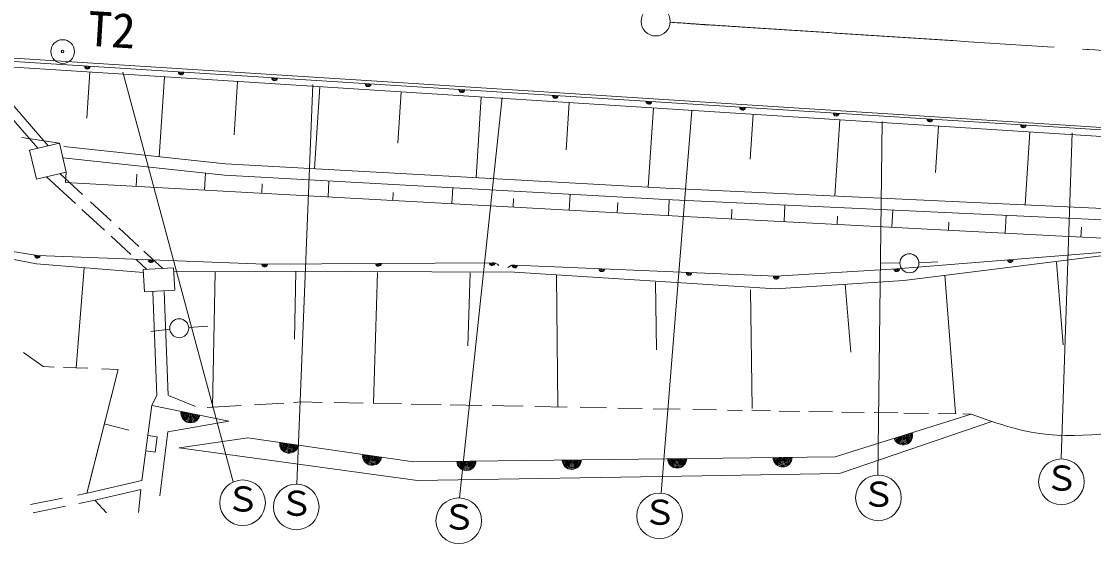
# Model space of a CAD drawing. Units: millimetres, scale not verified. Extents: x 40000 to 680000, y 20000 to 380000.
# Drawn here: x 426006 to 482410, y 251497 to 278970 of the extents above; entities that cross this region are included whole.
import ezdxf
from ezdxf.enums import TextEntityAlignment as Align

# ---------------------------------------------------------------- set-up
doc = ezdxf.new("R2010")
doc.units = ezdxf.units.MM
doc.header["$LTSCALE"] = 1000
doc.linetypes.add('CHAIN', pattern=[18.5, 12, -1.5, 3.5, -1.5])
for name, color, linetype, lineweight in [('M-BGD', 7, 'Continuous', 13), ('M-BMK', 2, 'CHAIN', 13), ('M-BMK-SRVR', 3, 'Continuous', 13), ('M-STR-HTXT', 7, 'Continuous', 13)]:
    doc.layers.add(name, color=color, linetype=linetype, lineweight=lineweight)
doc.styles.add('ＭＳ ゴシック', font='')
doc.styles.get('ＭＳ ゴシック').set_extended_font_data('MS Gothic')

msp = doc.modelspace()

# ---------------------------------------------------------------- linework, layer by layer
at = {"layer": 'M-BGD'}
for p, q in [((445804, 275750), (424606, 277098)), ((424554, 276923), (498417, 272290)), ((424554, 276923), (498417, 272290)), ((498376, 271918), (424572, 276634)), ((498376, 271918), (424572, 276634)), ((429442, 273880), (429598, 276313)), ((429442, 273880), (429598, 276313)), ((433259, 271850), (433528, 276062)), ((433259, 271850), (433528, 276062)), ((437189, 273002), (437369, 275817)), ((437189, 273002), (437369, 275817)), ((426870, 272299), (424269, 275288)), ((427421, 272428), (424645, 275617)), ((441423, 271215), (441699, 275540)), ((441423, 271215), (441699, 275540)), ((498407, 272404), (445804, 275750)), ((445813, 272563), (445986, 275266)), ((445813, 272563), (445986, 275266)), ((449924, 270748), (450195, 274997)), ((449924, 270748), (450195, 274997)), ((454657, 272218), (454816, 274702)), ((454657, 272218), (454816, 274702)), ((458984, 270250), (459250, 274418)), ((458984, 270250), (459250, 274418)), ((464348, 271716), (464499, 274083)), ((464348, 271716), (464499, 274083)), ((468802, 269787), (469058, 273792)), ((468802, 269787), (469058, 273792)), ((474102, 271026), (474257, 273460)), ((474102, 271026), (474257, 273460)), ((478804, 269324), (479049, 273153)), ((478804, 269324), (479049, 273153)), ((428003, 272564), (426023, 272864)), ((428003, 272564), (426439, 272199)), ((428003, 272564), (426439, 272199)), ((428360, 271033), (428003, 272564)), ((428360, 271033), (428003, 272564)), ((426439, 272199), (426796, 270668)), ((426439, 272199), (426796, 270668)), ((428240, 272394), (436743, 271473)), ((428240, 272394), (436743, 271473)), ((428176, 271797), (436694, 270874)), ((428176, 271797), (436694, 270874)), ((436743, 271473), (459903, 270200)), ((436743, 271473), (459903, 270200)), ((426796, 270668), (428360, 271033)), ((426796, 270668), (428360, 271033)), ((428855, 269387), (427331, 270793)), ((429216, 269870), (428037, 270958)), ((428321, 270504), (428360, 271033)), ((428321, 270504), (428360, 271033)), ((432076, 270934), (432041, 270299)), ((432076, 270934), (432041, 270299)), ((435694, 270983), (435645, 270100)), ((435694, 270983), (435645, 270100)), ((436694, 270874), (459872, 269600)), ((436694, 270874), (459872, 269600)), ((460563, 268728), (428321, 270504)), ((460563, 268728), (428321, 270504)), ((438674, 270429), (438646, 269935)), ((438674, 270429), (438646, 269935)), ((442183, 270573), (442137, 269743)), ((442183, 270573), (442137, 269743)), ((448698, 270215), (448652, 269384)), ((448698, 270215), (448652, 269384)), ((459903, 270200), (492435, 268684)), ((459903, 270200), (492435, 268684)), ((445564, 269977), (445540, 269555)), ((445564, 269977), (445540, 269555)), ((451895, 269658), (451870, 269207)), ((451895, 269658), (451870, 269207)), ((454873, 269875), (454827, 269044)), ((454873, 269875), (454827, 269044)), ((430368, 267990), (429184, 269083)), ((430727, 268476), (429632, 269487)), ((457375, 269445), (457345, 268905)), ((457375, 269445), (457345, 268905)), ((459872, 269600), (492553, 268086)), ((459872, 269600), (492553, 268086)), ((460089, 269590), (460043, 268756)), ((460089, 269590), (460043, 268756)), ((463387, 269099), (463360, 268582)), ((463387, 269099), (463360, 268582)), ((466175, 269308), (466130, 268437)), ((466175, 269308), (466130, 268437)), ((471848, 269046), (471801, 268140)), ((471848, 269046), (471801, 268140)), ((480409, 267690), (460563, 268728)), ((480409, 267690), (460563, 268728)), ((468947, 268726), (468924, 268291)), ((468947, 268726), (468924, 268291)), ((477808, 268769), (477758, 267829)), ((477808, 268769), (477758, 267829)), ((432186, 267129), (431125, 268108)), ((474800, 268407), (474777, 267984)), ((474800, 268407), (474777, 267984)), ((481769, 268141), (481745, 267627)), ((481769, 268141), (481745, 267627)), ((426794, 266213), (418441, 267786)), ((426794, 266213), (418441, 267786)), ((418907, 267877), (426847, 266663)), ((418907, 267877), (426847, 266663)), ((431755, 266710), (430722, 267663)), ((486502, 267402), (480409, 267690)), ((433444, 265968), (432454, 266882)), ((472050, 265954), (483987, 266914)), ((472050, 265954), (483987, 266914)), ((484098, 266808), (472428, 265344)), ((484098, 266808), (472428, 265344)), ((426847, 266663), (438801, 266205)), ((426847, 266663), (438801, 266205)), ((432606, 265924), (432049, 266439)), ((438801, 266205), (450772, 266275)), ((438801, 266205), (450772, 266275)), ((472219, 266257), (471219, 266267)), ((472219, 266257), (471219, 266267)), ((473219, 266267), (474219, 266317)), ((473219, 266267), (474219, 266317)), ((480809, 261950), (480467, 266310)), ((432427, 265761), (426794, 266213)), ((432427, 265761), (426794, 266213)), ((428891, 260744), (429313, 266010)), ((428891, 260744), (429313, 266010)), ((434011, 265997), (432416, 265914)), ((434011, 265997), (432416, 265914)), ((432416, 265914), (432477, 264742)), ((432416, 265914), (432477, 264742)), ((438906, 265825), (434002, 265806)), ((438906, 265825), (434002, 265806)), ((434072, 264825), (434011, 265997)), ((434072, 264825), (434011, 265997)), ((436060, 258678), (436204, 265786)), ((451941, 265780), (438906, 265825)), ((451941, 265780), (438906, 265825)), ((440379, 262254), (440447, 265810)), ((444520, 258877), (444737, 265757)), ((449490, 261897), (449615, 265735)), ((465680, 264898), (451941, 265780)), ((465680, 264898), (451941, 265780)), ((451956, 266154), (465712, 265560)), ((451956, 266154), (465712, 265560)), ((465712, 265560), (472050, 265954)), ((465712, 265560), (472050, 265954)), ((454232, 258692), (454153, 265594)), ((459409, 261684), (459363, 265259)), ((472428, 265344), (465680, 264898)), ((472428, 265344), (465680, 264898)), ((469636, 261571), (469348, 265151)), ((475151, 258352), (474587, 265617)), ((432477, 264742), (434072, 264825)), ((432477, 264742), (434072, 264825)), ((432919, 264744), (433130, 259285)), ((432919, 264744), (433130, 259285)), ((433518, 264768), (433730, 259309)), ((433518, 264768), (433730, 259309)), ((464445, 258610), (464370, 264842)), ((434807, 262869), (435804, 262944)), ((433811, 262774), (432817, 262658)), ((427141, 260808), (426118, 261550)), ((427724, 260787), (427141, 260808)), ((429506, 260721), (428222, 260768)), ((431088, 260663), (429447, 254145)), ((431088, 260663), (429530, 254476)), ((431088, 260663), (430239, 260694)), ((433130, 259285), (432861, 258785)), ((433130, 259285), (432861, 258785)), ((433735, 259292), (435156, 258703)), ((438274, 258805), (439808, 258893)), ((440311, 258922), (440759, 258948)), ((440759, 258948), (441831, 258928)), ((442465, 258916), (443984, 258887)), ((432334, 254810), (432861, 258785)), ((432878, 258767), (436922, 257932)), ((435775, 258662), (437561, 258764)), ((444508, 258877), (446008, 258849)), ((446513, 258839), (448096, 258810)), ((448568, 258801), (450229, 258769)), ((450775, 258759), (451383, 258748)), ((451383, 258748), (452400, 258728)), ((453023, 258715), (454712, 258682)), ((455404, 258669), (456789, 258642)), ((457379, 258630), (458663, 258605)), ((459233, 258594), (460655, 258566)), ((461326, 258553), (462580, 258528)), ((463145, 258517), (463943, 258502)), ((464436, 258492), (465416, 258477)), ((465871, 258469), (466934, 258453)), ((467425, 258445), (468669, 258425)), ((469153, 258418), (470333, 258399)), ((470866, 258391), (472106, 258371)), ((472433, 258366), (473730, 258346)), ((474226, 258338), (475181, 258323)), ((431658, 257468), (430365, 257793)), ((431658, 257468), (430365, 257793)), ((436922, 257932), (433707, 257373)), ((475964, 258310), (468823, 256063)), ((469045, 255176), (477066, 257917)), ((475534, 258317), (475964, 258310)), ((477066, 257917), (475964, 258310)), ((433707, 257373), (433279, 254006)), ((433144, 257116), (432648, 257182)), ((433144, 257116), (433038, 256314)), ((437910, 257068), (434310, 256541)), ((446639, 255799), (437910, 257068)), ((433038, 256314), (432542, 256380)), ((434310, 256541), (446839, 254823)), ((468823, 256063), (446639, 255799)), ((446839, 254823), (461809, 255053)), ((461809, 255053), (469045, 255176)), ((429628, 254182), (432334, 254810)), ((426490, 253548), (428175, 253888)), ((428955, 254046), (429628, 254182)), ((429730, 253743), (432286, 254337)), ((432164, 253135), (432286, 254337)), ((426632, 253117), (428323, 253459)), ((429034, 253603), (429717, 253741)), ((429866, 253775), (430488, 253117))]:
    msp.add_line(p, q, dxfattribs=at)
for centre in [(472720, 266246), (472720, 266246), (434307, 262827)]:
    msp.add_circle(centre, 500, dxfattribs=at)
for centre, radius, start, end in [((429478, 276614), 150, 176.4104, 356.4104), ((429478, 276614), 150, 176.4104, 356.4104), ((429478, 276614), 100, 176.4104, 356.4104), ((429478, 276614), 100, 176.4104, 356.4104), ((429478, 276614), 50, 176.4104, 356.4104), ((429478, 276614), 50, 176.4104, 356.4104), ((434402, 276306), 150, 176.4104, 356.4104), ((434402, 276306), 150, 176.4104, 356.4104), ((434402, 276306), 100, 176.4104, 356.4104), ((434402, 276306), 100, 176.4104, 356.4104), ((434402, 276306), 50, 176.4104, 356.4104), ((434402, 276306), 50, 176.4104, 356.4104), ((439326, 275997), 150, 176.4104, 356.4104), ((439326, 275997), 150, 176.4104, 356.4104), ((439326, 275997), 100, 176.4104, 356.4104), ((439326, 275997), 100, 176.4104, 356.4104), ((439326, 275997), 50, 176.4104, 356.4104), ((439326, 275997), 50, 176.4104, 356.4104), ((444250, 275688), 150, 176.4104, 356.4104), ((444250, 275688), 150, 176.4104, 356.4104), ((444250, 275688), 100, 176.4104, 356.4104), ((444250, 275688), 100, 176.4104, 356.4104), ((444250, 275688), 50, 176.4104, 356.4104), ((444250, 275688), 50, 176.4104, 356.4104), ((449175, 275379), 150, 176.4104, 356.4104), ((449175, 275379), 150, 176.4104, 356.4104), ((449175, 275379), 100, 176.4104, 356.4104), ((449175, 275379), 100, 176.4104, 356.4104), ((449175, 275379), 50, 176.4104, 356.4104), ((449175, 275379), 50, 176.4104, 356.4104), ((454099, 275070), 150, 176.4104, 356.4104), ((454099, 275070), 150, 176.4104, 356.4104), ((454099, 275070), 100, 176.4104, 356.4104), ((454099, 275070), 100, 176.4104, 356.4104), ((454099, 275070), 50, 176.4104, 356.4104), ((454099, 275070), 50, 176.4104, 356.4104), ((459023, 274761), 150, 176.4104, 356.4104), ((459023, 274761), 150, 176.4104, 356.4104), ((459023, 274761), 100, 176.4104, 356.4104), ((459023, 274761), 100, 176.4104, 356.4104), ((459023, 274761), 50, 176.4104, 356.4104), ((459023, 274761), 50, 176.4104, 356.4104), ((463947, 274452), 150, 176.4104, 356.4104), ((463947, 274452), 150, 176.4104, 356.4104), ((463947, 274452), 100, 176.4104, 356.4104), ((463947, 274452), 100, 176.4104, 356.4104), ((463947, 274452), 50, 176.4104, 356.4104), ((463947, 274452), 50, 176.4104, 356.4104), ((468871, 274143), 150, 176.4104, 356.4104), ((468871, 274143), 150, 176.4104, 356.4104), ((468871, 274143), 100, 176.4104, 356.4104), ((468871, 274143), 100, 176.4104, 356.4104), ((468871, 274143), 50, 176.4104, 356.4104), ((468871, 274143), 50, 176.4104, 356.4104), ((473796, 273834), 150, 176.4104, 356.4104), ((473796, 273834), 150, 176.4104, 356.4104), ((473796, 273834), 100, 176.4104, 356.4104), ((473796, 273834), 100, 176.4104, 356.4104), ((473796, 273834), 50, 176.4104, 356.4104), ((473796, 273834), 50, 176.4104, 356.4104), ((478720, 273525), 150, 176.4104, 356.4104), ((478720, 273525), 150, 176.4104, 356.4104), ((478720, 273525), 100, 176.4104, 356.4104), ((478720, 273525), 100, 176.4104, 356.4104), ((478720, 273525), 50, 176.4104, 356.4104), ((478720, 273525), 50, 176.4104, 356.4104), ((426847, 266663), 150, 171.3103, 357.8048), ((426847, 266663), 150, 171.3103, 357.8048), ((426847, 266663), 100, 171.3103, 357.8048), ((426847, 266663), 100, 171.3103, 357.8048), ((426847, 266663), 50, 171.3103, 357.8048), ((426847, 266663), 50, 171.3103, 357.8048), ((432824, 266434), 150, 177.8048, 357.8048), ((432824, 266434), 150, 177.8048, 357.8048), ((432824, 266434), 100, 177.8048, 357.8048), ((432824, 266434), 100, 177.8048, 357.8048), ((432824, 266434), 50, 177.8048, 357.8048), ((432824, 266434), 50, 177.8048, 357.8048), ((444786, 266240), 150, 180.3322, 0.3322), ((444786, 266240), 150, 180.3322, 0.3322), ((444786, 266240), 100, 180.3322, 0.3322), ((444786, 266240), 100, 180.3322, 0.3322), ((444786, 266240), 50, 180.3322, 0.3322), ((444786, 266240), 50, 180.3322, 0.3322), ((450772, 266275), 150, 180.3322, 0.3322), ((450772, 266275), 150, 180.3322, 0.3322), ((450772, 266275), 100, 180.3322, 0.3322), ((450772, 266275), 100, 180.3322, 0.3322), ((450772, 266275), 50, 180.3322, 0.3322), ((450772, 266275), 50, 180.3322, 0.3322), ((450774, 265775), 500, 45.3321, 90.3321), ((450774, 265775), 500, 45.3321, 90.3321), ((478019, 266434), 150, 184.5956, 4.5956), ((478019, 266434), 150, 184.5956, 4.5956), ((478019, 266434), 100, 184.5956, 4.5956), ((478019, 266434), 100, 184.5956, 4.5956), ((478019, 266434), 50, 184.5956, 4.5956), ((478019, 266434), 50, 184.5956, 4.5956), ((438801, 266205), 150, 177.8048, 0.3322), ((438801, 266205), 150, 177.8048, 0.3322), ((438801, 266205), 100, 177.8048, 0.3322), ((438801, 266205), 100, 177.8048, 0.3322), ((438801, 266205), 50, 177.8048, 0.3322), ((438801, 266205), 50, 177.8048, 0.3322), ((451934, 265655), 500, 87.5252, 132.5252), ((451934, 265655), 500, 87.5252, 132.5252), ((451956, 266154), 150, 177.5252, 357.5252), ((451956, 266154), 150, 177.5252, 357.5252), ((451956, 266154), 100, 177.5252, 357.5252), ((451956, 266154), 100, 177.5252, 357.5252), ((451956, 266154), 50, 177.5252, 357.5252), ((451956, 266154), 50, 177.5252, 357.5252), ((456541, 265956), 150, 177.5252, 357.5252), ((456541, 265956), 150, 177.5252, 357.5252), ((456541, 265956), 100, 177.5252, 357.5252), ((456541, 265956), 100, 177.5252, 357.5252), ((456541, 265956), 50, 177.5252, 357.5252), ((456541, 265956), 50, 177.5252, 357.5252), ((461127, 265758), 150, 177.5252, 357.5252), ((461127, 265758), 150, 177.5252, 357.5252), ((461127, 265758), 100, 177.5252, 357.5252), ((461127, 265758), 100, 177.5252, 357.5252), ((461127, 265758), 50, 177.5252, 357.5252), ((461127, 265758), 50, 177.5252, 357.5252), ((472050, 265954), 150, 183.5637, 4.5956), ((472050, 265954), 150, 183.5637, 4.5956), ((472050, 265954), 100, 183.5637, 4.5956), ((472050, 265954), 100, 183.5637, 4.5956), ((472050, 265954), 50, 183.5637, 4.5956), ((472050, 265954), 50, 183.5637, 4.5956), ((465712, 265560), 150, 177.5252, 3.5637), ((465712, 265560), 150, 177.5252, 3.5637), ((465712, 265560), 100, 177.5252, 3.5637), ((465712, 265560), 100, 177.5252, 3.5637), ((465712, 265560), 50, 177.5252, 3.5637), ((465712, 265560), 50, 177.5252, 3.5637), ((434900, 258350), 500, 168.3316, 348.3316), ((434900, 258350), 500, 168.3316, 348.3316), ((434900, 258350), 450, 168.3316, 348.3316), ((434900, 258350), 400, 168.3316, 348.3316), ((434900, 258350), 350, 168.3316, 348.3316), ((434900, 258350), 300, 168.3316, 348.3316), ((434900, 258350), 250, 168.3316, 348.3316), ((434900, 258350), 200, 168.3316, 348.3316), ((434900, 258350), 150, 168.3316, 348.3316), ((434900, 258350), 100, 168.3316, 348.3316), ((434900, 258350), 50, 168.3316, 348.3316), ((472393, 257186), 500, 197.4713, 17.4713), ((472393, 257186), 500, 197.4713, 17.4713), ((472393, 257186), 450, 197.4713, 17.4713), ((472393, 257186), 400, 197.4713, 17.4713), ((472393, 257186), 350, 197.4713, 17.4713), ((472393, 257186), 300, 197.4713, 17.4713), ((472393, 257186), 250, 197.4713, 17.4713), ((472393, 257186), 200, 197.4713, 17.4713), ((472393, 257186), 150, 197.4713, 17.4713), ((472393, 257186), 100, 197.4713, 17.4713), ((472393, 257186), 50, 197.4713, 17.4713), ((440092, 256751), 500, 171.7295, 351.7295), ((440092, 256751), 500, 171.7295, 351.7295), ((440092, 256751), 450, 171.7295, 351.7295), ((440092, 256751), 400, 171.7295, 351.7295), ((440092, 256751), 350, 171.7295, 351.7295), ((440092, 256751), 300, 171.7295, 351.7295), ((440092, 256751), 250, 171.7295, 351.7295), ((440092, 256751), 200, 171.7295, 351.7295), ((440092, 256751), 150, 171.7295, 351.7295), ((440092, 256751), 100, 171.7295, 351.7295), ((440092, 256751), 50, 171.7295, 351.7295), ((444457, 256116), 500, 171.7295, 351.7295), ((444457, 256116), 500, 171.7295, 351.7295), ((444457, 256116), 450, 171.7295, 351.7295), ((444457, 256116), 400, 171.7295, 351.7295), ((444457, 256116), 350, 171.7295, 351.7295), ((444457, 256116), 300, 171.7295, 351.7295), ((444457, 256116), 250, 171.7295, 351.7295), ((444457, 256116), 200, 171.7295, 351.7295), ((444457, 256116), 150, 171.7295, 351.7295), ((444457, 256116), 100, 171.7295, 351.7295), ((444457, 256116), 50, 171.7295, 351.7295), ((449412, 255832), 500, 180.68, 0.68), ((449412, 255832), 500, 180.68, 0.68), ((449412, 255832), 450, 180.68, 0.68), ((449412, 255832), 400, 180.68, 0.68), ((449412, 255832), 350, 180.68, 0.68), ((449412, 255832), 300, 180.68, 0.68), ((449412, 255832), 250, 180.68, 0.68), ((449412, 255832), 200, 180.68, 0.68), ((449412, 255832), 150, 180.68, 0.68), ((449412, 255832), 100, 180.68, 0.68), ((449412, 255832), 50, 180.68, 0.68), ((454958, 255898), 500, 180.68, 0.68), ((454958, 255898), 500, 180.68, 0.68), ((454958, 255898), 450, 180.68, 0.68), ((454958, 255898), 400, 180.68, 0.68), ((454958, 255898), 350, 180.68, 0.68), ((454958, 255898), 300, 180.68, 0.68), ((454958, 255898), 250, 180.68, 0.68), ((454958, 255898), 200, 180.68, 0.68), ((454958, 255898), 150, 180.68, 0.68), ((454958, 255898), 100, 180.68, 0.68), ((454958, 255898), 50, 180.68, 0.68), ((460504, 255964), 500, 180.68, 0.68), ((460504, 255964), 500, 180.68, 0.68), ((460504, 255964), 450, 180.68, 0.68), ((460504, 255964), 400, 180.68, 0.68), ((460504, 255964), 350, 180.68, 0.68), ((460504, 255964), 300, 180.68, 0.68), ((460504, 255964), 250, 180.68, 0.68), ((460504, 255964), 200, 180.68, 0.68), ((460504, 255964), 150, 180.68, 0.68), ((460504, 255964), 100, 180.68, 0.68), ((460504, 255964), 50, 180.68, 0.68), ((466050, 256030), 500, 180.68, 0.68), ((466050, 256030), 500, 180.68, 0.68), ((466050, 256030), 450, 180.68, 0.68), ((466050, 256030), 400, 180.68, 0.68), ((466050, 256030), 350, 180.68, 0.68), ((466050, 256030), 300, 180.68, 0.68), ((466050, 256030), 250, 180.68, 0.68), ((466050, 256030), 200, 180.68, 0.68), ((466050, 256030), 150, 180.68, 0.68), ((466050, 256030), 100, 180.68, 0.68), ((466050, 256030), 50, 180.68, 0.68)]:
    msp.add_arc(centre, radius, start, end, dxfattribs=at)
msp.add_open_spline([(532685, 258254), (531933, 258527), (531181, 258800), (530411, 259019), (529544, 259267), (528655, 259445), (527760, 259554), (526402, 259719), (525028, 259722), (523660, 259684), (522618, 259655), (521579, 259603), (520538, 259617), (519131, 259637), (517721, 259778), (516319, 259737), (514155, 259673), (512008, 259172), (509845, 259022), (507686, 258873), (505510, 259073), (503344, 259107), (502024, 259128), (500707, 259087), (499383, 259008), (498617, 258963), (497849, 258905), (497109, 258729), (496335, 258545), (495593, 258232), (494827, 257999), (493593, 257622), (492298, 257451), (491010, 257425), (489497, 257394), (487995, 257562), (486476, 257530), (484016, 257480), (481515, 256906), (479129, 257354), (478435, 257484), (477750, 257701), (477066, 257917)], degree=3, knots=[0, 0, 0, 0, 1, 1, 1, 2, 2, 2, 3, 3, 3, 4, 4, 4, 5, 5, 5, 6, 6, 6, 7, 7, 7, 8, 8, 8, 9, 9, 9, 10, 10, 10, 11, 11, 11, 12, 12, 12, 13, 13, 13, 14, 14, 14, 14], dxfattribs=at)
at = {"layer": 'M-BMK'}
for points, knots in [([(460146, 278931), (460748, 278886), (461349, 278841), (461952, 278802), (462034, 278797), (462116, 278792), (462198, 278786), (462773, 278750), (463348, 278713), (463923, 278676), (464663, 278628), (465402, 278580), (466141, 278532), (466881, 278484), (467620, 278437), (468359, 278389)], [0, 0, 0, 0, 1, 1, 1, 2, 2, 2, 3, 3, 3, 4, 4, 4, 5, 5, 5, 5]), ([(468359, 278389), (469098, 278341), (469836, 278294), (470575, 278246), (471313, 278199), (472052, 278151), (472790, 278103), (473529, 278055), (474267, 278007), (475006, 277959), (479437, 277672), (483868, 277384), (488299, 277104), (494958, 276684), (501619, 276280), (508279, 275870), (514940, 275460), (521600, 275044), (528261, 274622), (532692, 274341), (537124, 274058), (541556, 273774), (542294, 273727), (543033, 273679), (543771, 273632), (544510, 273584), (545248, 273537), (545987, 273490), (546726, 273442), (547464, 273395), (548203, 273347)], [0, 0, 0, 0, 1, 1, 1, 2, 2, 2, 3, 3, 3, 4, 4, 4, 5, 5, 5, 6, 6, 6, 7, 7, 7, 8, 8, 8, 9, 9, 9, 10, 10, 10, 10]), ([(468359, 278389), (469098, 278341), (469836, 278294), (470575, 278246), (471313, 278199), (472052, 278151), (472790, 278103), (473529, 278055), (474267, 278007), (475006, 277959), (479437, 277672), (483868, 277385), (488299, 277104), (494958, 276684), (501619, 276279), (508279, 275870), (514940, 275462), (521601, 275049), (528261, 274622), (534908, 274196), (541554, 273756), (548203, 273347), (551160, 273166), (554119, 272990), (557075, 272799), (557294, 272784), (557513, 272770), (557733, 272758), (557897, 272749), (558061, 272741), (558225, 272727), (558290, 272722), (558354, 272716), (558418, 272710)], [0, 0, 0, 0, 1, 1, 1, 2, 2, 2, 3, 3, 3, 4, 4, 4, 5, 5, 5, 6, 6, 6, 7, 7, 7, 8, 8, 8, 9, 9, 9, 10, 10, 10, 11, 11, 11, 11])]:
    msp.add_open_spline(points, degree=3, knots=knots, dxfattribs=at)
at = {"layer": 'M-BMK-SRVR'}
for centre, radius in [((459375, 278971), 765), ((428174, 277385), 625), ((428174, 277385), 625), ((428174, 277385), 70), ((428174, 277385), 70)]:
    msp.add_circle(centre, radius, dxfattribs=at)
at = {"layer": 'M-STR-HTXT'}
for p, q in [((431334, 276306), (437145, 254739)), ((441331, 275660), (440494, 254623)), ((451305, 274967), (449046, 253896)), ((461278, 274284), (459659, 254148)), ((471285, 273700), (471052, 255100)), ((481280, 273111), (480707, 255984))]:
    msp.add_line(p, q, dxfattribs=at)
for centre in [(480718, 254748), (471088, 253901), (437642, 253647), (440464, 253423), (449015, 252697), (459576, 252951)]:
    msp.add_circle(centre, 1200, dxfattribs=at)

# ---------------------------------------------------------------- texts
at = {"layer": 'M-BMK-SRVR', "style": 'ＭＳ ゴシック'}
msp.add_text('T2', height=1833, rotation=356.558, dxfattribs=at).set_placement((429422, 277145), align=Align.BOTTOM_LEFT)
at = {"layer": 'M-STR-HTXT', "style": 'ＭＳ ゴシック'}
for p in [(479828, 253887), (436752, 252786), (470198, 253040), (439574, 252562), (458686, 252090), (448125, 251836)]:
    msp.add_text('Ｓ', height=1320, dxfattribs=at).set_placement(p, align=Align.BOTTOM_LEFT)

doc.saveas('drawing.dxf')
